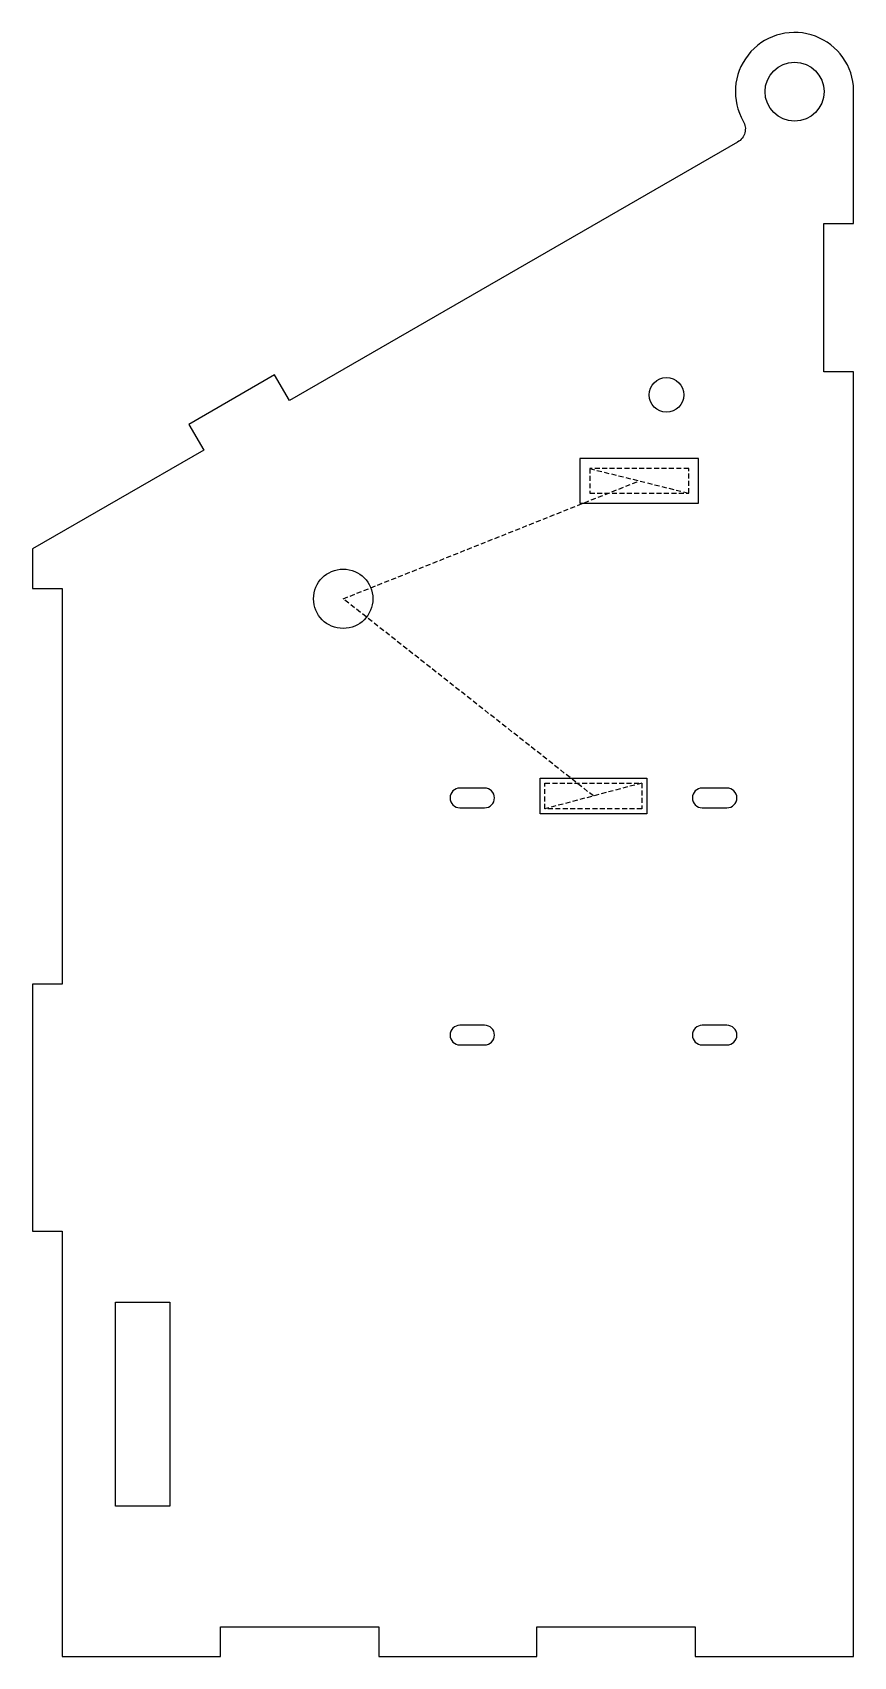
# Model space of a CAD drawing. Header units: millimetres. Extents: x -83 to 0, y 0 to 164.
import ezdxf

# ---------------------------------------------------------------- set-up
doc = ezdxf.new("R2010")
doc.units = ezdxf.units.MM
doc.linetypes.add('DASHED', pattern=[0.75, 0.5, -0.25])
doc.layers.get('0').update_dxf_attribs({"linetype": 'CONTINUOUS'})

msp = doc.modelspace()

# ---------------------------------------------------------------- linework, layer by layer
at = {"linetype": 'DASHED'}
for p, q in [((-16.66, 120.21), (-26.66, 120.21)), ((-26.66, 120.21), (-26.66, 117.71)), ((-26.66, 120.21), (-16.66, 117.71)), ((-16.66, 117.71), (-16.66, 120.21)), ((-51.59, 107.03), (-21.66, 118.96)), ((-26.66, 117.71), (-16.66, 117.71)), ((-26.29, 87.08), (-51.59, 107.03)), ((-31.19, 88.38), (-21.39, 88.38)), ((-31.19, 85.78), (-31.19, 88.38)), ((-21.39, 88.38), (-31.19, 85.78)), ((-21.39, 88.38), (-21.39, 85.78)), ((-21.39, 85.78), (-31.19, 85.78))]:
    msp.add_line(p, q, dxfattribs=at)
for p, q in [((-37.29, 87.88), (-39.79, 87.88)), ((-12.79, 87.88), (-15.29, 87.88)), ((-39.79, 85.88), (-37.29, 85.88)), ((-15.29, 85.88), (-12.79, 85.88)), ((-37.29, 63.88), (-39.79, 63.88)), ((-12.79, 63.88), (-15.29, 63.88)), ((-39.79, 61.88), (-37.29, 61.88)), ((-15.29, 61.88), (-12.79, 61.88))]:
    msp.add_line(p, q)
msp.add_lwpolyline([(0, 158.92, 1.241345), (-11.14, 155.36, -0.414214), (-11.71, 153.24), (-57.02, 127.08), (-58.52, 129.68), (-67.18, 124.68), (-65.68, 122.08), (-83, 112.08), (-83, 108.08), (-80, 108.08), (-80, 68.04), (-83, 68.04), (-83, 43.04), (-80, 43.04), (-80, 0), (-64, 0), (-64, 3), (-48, 3), (-48, 0), (-32, 0), (-32, 3), (-16, 3), (-16, 0), (0, 0), (0, 130), (-3, 130), (-3, 145), (0, 145)], format="xyb", close=True)
for points in [[(-27.66, 116.71), (-15.66, 116.71), (-15.66, 121.21), (-27.66, 121.21)], [(-20.89, 85.28), (-31.69, 85.28), (-31.69, 88.88), (-20.89, 88.88)], [(-74.62, 35.87), (-69.12, 35.87), (-69.12, 15.23), (-74.62, 15.23)]]:
    msp.add_lwpolyline(points, close=True)
for centre, radius in [((-5.96, 158.35), 2.98), ((-18.91, 127.66), 1.75), ((-18.91, 127.66), 1.75), ((-51.59, 107.03), 3)]:
    msp.add_circle(centre, radius)
for centre, start, end in [((-39.79, 86.88), 90, 270), ((-37.29, 86.88), -90, 90), ((-15.29, 86.88), 90, 270), ((-12.79, 86.88), -90, 90), ((-39.79, 62.88), 90, 270), ((-37.29, 62.88), -90, 90), ((-15.29, 62.88), 90, 270), ((-12.79, 62.88), -90, 90)]:
    msp.add_arc(centre, 1, start, end)

doc.saveas('drawing.dxf')
